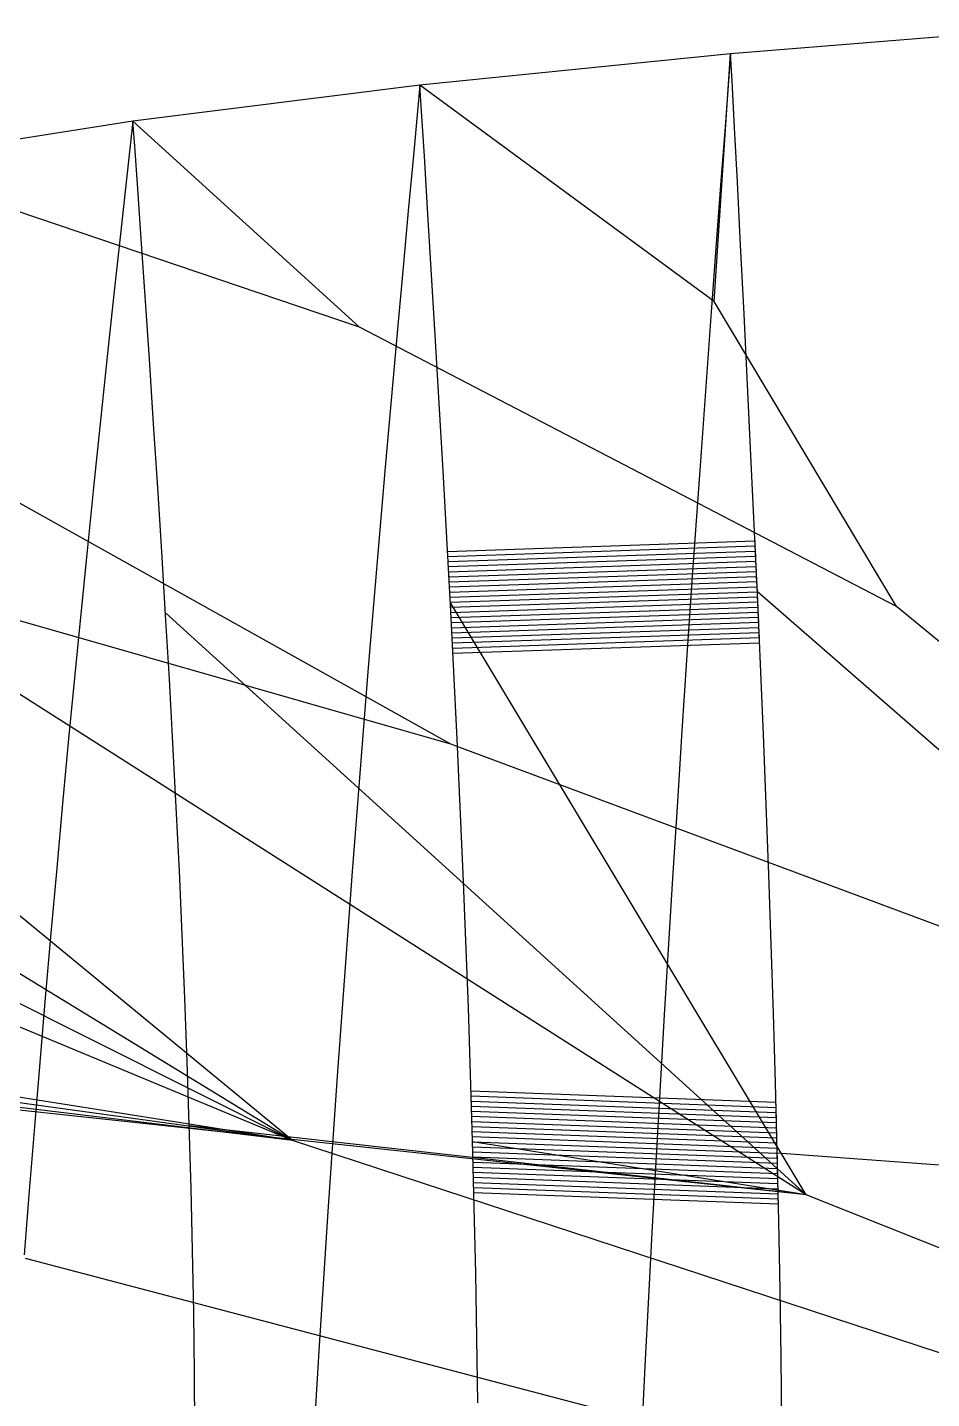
# Model space of a CAD drawing. Extents: x -442 to 442, y 0 to 303.
# Drawn here: x -314.7 to -208.1, y 135.2 to 297 of the extents above; entities that cross this region are included whole.
import ezdxf

# ---------------------------------------------------------------- set-up
doc = ezdxf.new("R2010")
doc.units = 0

msp = doc.modelspace()

# ---------------------------------------------------------------- linework, layer by layer
at = {"layer": 'default', "color": 5, "linetype": 'CONTINUOUS'}
for p, q in [((-192.782, 297.031, 30.818), (-231.772, 293.93, 45.097)), ((-231.772, 293.93, 45.097), (-268.431, 290.228, 62.025)), ((-231.772, 293.93, 45.097), (-232.019, 290.734, 44.479)), ((-268.431, 290.228, 62.025), (-302.3, 285.956, 81.31)), ((-268.431, 290.228, 62.025), (-268.72, 287.16, 61.445)), ((-232.019, 290.734, 44.479), (-232.435, 285.289, 43.436)), ((-268.72, 287.16, 61.445), (-269.208, 281.931, 60.467)), ((-302.3, 285.956, 81.31), (-333.052, 281.131, 102.316)), ((-302.3, 285.956, 81.31), (-302.625, 283.042, 80.775)), ((-232.435, 285.289, 43.436), (-232.92, 278.906, 42.221)), ((-302.625, 283.042, 80.775), (-303.173, 278.077, 79.872)), ((-269.208, 281.931, 60.467), (-269.777, 275.802, 59.326)), ((-232.92, 278.906, 42.221), (-233.472, 271.545, 40.837)), ((-303.173, 278.077, 79.872), (-303.811, 272.257, 78.82)), ((-269.777, 275.802, 59.326), (-270.424, 268.734, 58.028)), ((-303.811, 272.257, 78.82), (-304.538, 265.545, 77.622)), ((-233.472, 271.545, 40.837), (-234.069, 263.482, 39.339)), ((-270.424, 268.734, 58.028), (-271.125, 260.991, 56.622)), ((-304.538, 265.545, 77.622), (-305.326, 258.193, 76.324)), ((-234.069, 263.482, 39.339), (-234.676, 255.187, 37.819)), ((-271.125, 260.991, 56.622), (-271.837, 253.026, 55.194)), ((-305.326, 258.193, 76.324), (-306.125, 250.629, 75.006)), ((-234.676, 255.187, 37.819), (-235.268, 246.953, 36.335)), ((-271.837, 253.026, 55.194), (-272.531, 245.119, 53.801)), ((-306.125, 250.629, 75.006), (-306.906, 243.12, 73.719)), ((-235.268, 246.953, 36.335), (-235.845, 238.779, 34.888)), ((-272.531, 245.119, 53.801), (-273.209, 237.27, 52.441)), ((-306.906, 243.12, 73.719), (-307.668, 235.667, 72.463)), ((-235.845, 238.779, 34.888), (-236.414, 230.586, 33.463)), ((-273.209, 237.27, 52.441), (-273.877, 229.402, 51.103)), ((-307.668, 235.667, 72.463), (-308.419, 228.195, 71.226)), ((-236.414, 230.586, 33.463), (-236.973, 222.334, 32.061)), ((-308.419, 228.195, 71.226), (-309.158, 220.67, 70.008)), ((-273.877, 229.402, 51.103), (-274.534, 221.478, 49.785)), ((-236.973, 222.334, 32.061), (-237.522, 214.011, 30.684)), ((-309.158, 220.67, 70.008), (-309.885, 213.079, 68.811)), ((-274.534, 221.478, 49.785), (-275.179, 213.485, 48.491)), ((-237.522, 214.011, 30.684), (-238.062, 205.646, 29.333)), ((-309.885, 213.079, 68.811), (-310.599, 205.45, 67.635)), ((-275.179, 213.485, 48.491), (-275.813, 205.452, 47.219)), ((-238.062, 205.646, 29.333), (-238.586, 197.258, 28.017)), ((-310.599, 205.45, 67.635), (-311.294, 197.801, 66.488)), ((-275.813, 205.452, 47.219), (-276.43, 197.398, 45.981)), ((-311.294, 197.801, 66.488), (-311.974, 190.148, 65.368)), ((-276.43, 197.398, 45.981), (-277.033, 189.34, 44.771)), ((-238.586, 197.258, 28.017), (-239.099, 188.868, 26.732)), ((-311.974, 190.148, 65.368), (-312.637, 182.506, 64.275)), ((-277.033, 189.34, 44.771), (-277.621, 181.293, 43.592)), ((-239.099, 188.868, 26.732), (-239.598, 180.489, 25.481)), ((-312.637, 182.506, 64.275), (-313.286, 174.88, 63.207)), ((-277.621, 181.293, 43.592), (-278.196, 173.264, 42.44)), ((-239.598, 180.489, 25.481), (-240.087, 172.128, 24.257)), ((-313.286, 174.88, 63.207), (-313.916, 167.277, 62.168)), ((-278.196, 173.264, 42.44), (-278.754, 165.258, 41.321)), ((-240.087, 172.128, 24.257), (-240.56, 163.792, 23.07)), ((-313.916, 167.277, 62.168), (-314.527, 159.703, 61.161)), ((-278.754, 165.258, 41.321), (-279.295, 157.284, 40.235)), ((-240.56, 163.792, 23.07), (-241.019, 155.489, 21.919)), ((-314.527, 159.703, 61.161), (-315.117, 152.164, 60.188)), ((-279.295, 157.284, 40.235), (-279.817, 149.347, 39.188)), ((-241.019, 155.489, 21.919), (-241.462, 147.224, 20.809)), ((-279.817, 149.347, 39.188), (-280.318, 141.457, 38.183)), ((-241.462, 147.224, 20.809), (-241.887, 139.009, 19.746)), ((-280.318, 141.457, 38.183), (-280.795, 133.638, 37.227)), ((-241.887, 139.009, 19.746), (-242.29, 130.868, 18.734))]:
    msp.add_line(p, q, dxfattribs=at)
at = {"layer": 'default', "color": 30, "linetype": 'CONTINUOUS'}
for p, q in [((-233.711, 264.666, 136.805), (-231.772, 293.93, 45.097)), ((-233.711, 264.666, 136.805), (-268.431, 290.228, 62.025)), ((-275.574, 261.649, 153.375), (-302.3, 285.956, 81.31)), ((-275.574, 261.649, 153.375), (-333.052, 281.131, 102.316)), ((-212.202, 228.693, 246.04), (-233.711, 264.666, 136.805)), ((-212.202, 228.693, 246.04), (-275.574, 261.649, 153.375)), ((-264.777, 212.451, 304.856), (-324.886, 246.016, 210.255)), ((-264.777, 212.451, 304.856), (-356.362, 238.586, 236.899)), ((-132.746, 163.168, 438.179), (-212.202, 228.693, 246.04)), ((-132.746, 163.168, 438.179), (-264.777, 212.451, 304.856))]:
    msp.add_line(p, q, dxfattribs=at)
at = {"layer": 'default', "color": 3, "linetype": 'CONTINUOUS'}
for p, q in [((-231.601, 290.704, 45.527), (-231.772, 293.93, 45.097)), ((-268.237, 287.128, 62.415), (-268.431, 290.228, 62.025)), ((-231.312, 285.206, 46.251), (-231.601, 290.704, 45.527)), ((-267.909, 281.844, 63.073), (-268.237, 287.128, 62.415)), ((-302.09, 283.008, 81.655), (-302.3, 285.956, 81.31)), ((-230.976, 278.759, 47.093), (-231.312, 285.206, 46.251)), ((-301.737, 277.984, 82.238), (-302.09, 283.008, 81.655)), ((-267.528, 275.646, 63.837), (-267.909, 281.844, 63.073)), ((-230.596, 271.33, 48.046), (-230.976, 278.759, 47.093)), ((-301.327, 272.092, 82.914), (-301.737, 277.984, 82.238)), ((-267.097, 268.507, 64.701), (-267.528, 275.646, 63.837)), ((-300.863, 265.305, 83.679), (-301.327, 272.092, 82.914)), ((-230.186, 263.207, 49.074), (-230.596, 271.33, 48.046)), ((-266.632, 260.699, 65.633), (-267.097, 268.507, 64.701)), ((-300.363, 257.882, 84.503), (-300.863, 265.305, 83.679)), ((-229.772, 254.851, 50.111), (-230.186, 263.207, 49.074)), ((-266.164, 252.668, 66.573), (-266.632, 260.699, 65.633)), ((-299.858, 250.247, 85.334), (-300.363, 257.882, 84.503)), ((-229.372, 246.565, 51.114), (-229.772, 254.851, 50.111)), ((-265.71, 244.703, 67.482), (-266.164, 252.668, 66.573)), ((-299.371, 242.675, 86.137), (-299.858, 250.247, 85.334)), ((-228.983, 238.342, 52.088), (-229.372, 246.565, 51.114)), ((-265.271, 236.8, 68.363), (-265.71, 244.703, 67.482)), ((-298.899, 235.162, 86.915), (-299.371, 242.675, 86.137)), ((-228.607, 230.122, 53.031), (-228.983, 238.342, 52.088)), ((-264.846, 228.9, 69.216), (-265.271, 236.8, 68.363)), ((-298.442, 227.652, 87.667), (-298.899, 235.162, 86.915)), ((-228.243, 221.867, 53.942), (-228.607, 230.122, 53.031)), ((-264.435, 220.966, 70.04), (-264.846, 228.9, 69.216)), ((-298.002, 220.11, 88.394), (-298.442, 227.652, 87.667)), ((-227.897, 213.587, 54.81), (-228.243, 221.867, 53.942)), ((-297.583, 212.545, 89.083), (-298.002, 220.11, 88.394)), ((-264.044, 213.008, 70.824), (-264.435, 220.966, 70.04)), ((-297.189, 204.986, 89.733), (-297.583, 212.545, 89.083)), ((-263.675, 205.057, 71.565), (-264.044, 213.008, 70.824)), ((-227.569, 205.313, 55.632), (-227.897, 213.587, 54.81)), ((-296.822, 197.448, 90.337), (-297.189, 204.986, 89.733)), ((-263.331, 197.127, 72.254), (-263.675, 205.057, 71.565)), ((-227.264, 197.062, 56.398), (-227.569, 205.313, 55.632)), ((-296.485, 189.936, 90.893), (-296.822, 197.448, 90.337)), ((-263.013, 189.224, 72.891), (-263.331, 197.127, 72.254)), ((-226.981, 188.838, 57.108), (-227.264, 197.062, 56.398)), ((-296.177, 182.444, 91.4), (-296.485, 189.936, 90.893)), ((-262.723, 181.342, 73.474), (-263.013, 189.224, 72.891)), ((-226.721, 180.637, 57.758), (-226.981, 188.838, 57.108)), ((-295.901, 174.961, 91.856), (-296.177, 182.444, 91.4)), ((-262.461, 173.47, 73.999), (-262.723, 181.342, 73.474)), ((-226.486, 172.445, 58.348), (-226.721, 180.637, 57.758)), ((-295.657, 167.489, 92.258), (-295.901, 174.961, 91.856)), ((-262.228, 165.608, 74.466), (-262.461, 173.47, 73.999)), ((-226.276, 164.265, 58.873), (-226.486, 172.445, 58.348)), ((-295.445, 160.051, 92.606), (-295.657, 167.489, 92.258)), ((-262.025, 157.782, 74.874), (-262.228, 165.608, 74.466)), ((-226.092, 156.12, 59.335), (-226.276, 164.265, 58.873)), ((-295.27, 152.669, 92.895), (-295.445, 160.051, 92.606)), ((-261.855, 150.015, 75.216), (-262.025, 157.782, 74.874)), ((-225.936, 148.037, 59.725), (-226.092, 156.12, 59.335)), ((-295.133, 145.363, 93.122), (-295.27, 152.669, 92.895)), ((-261.718, 142.328, 75.489), (-261.855, 150.015, 75.216)), ((-225.81, 140.037, 60.041), (-225.936, 148.037, 59.725)), ((-295.035, 138.127, 93.283), (-295.133, 145.363, 93.122)), ((-261.618, 134.713, 75.69), (-261.718, 142.328, 75.489)), ((-225.715, 132.113, 60.279), (-225.81, 140.037, 60.041)), ((-294.984, 130.926, 93.367), (-295.035, 138.127, 93.283))]:
    msp.add_line(p, q, dxfattribs=at)
at = {"layer": 'default', "color": 2, "linetype": 'CONTINUOUS'}
for p, q in [((-265.185, 235.194, 68.537), (-228.896, 236.426, 52.308)), ((-228.868, 235.825, 52.377), (-228.896, 236.426, 52.308)), ((-265.152, 234.594, 68.601), (-228.868, 235.825, 52.377)), ((-265.12, 233.993, 68.666), (-228.841, 235.225, 52.445)), ((-228.841, 235.225, 52.445), (-228.868, 235.825, 52.377)), ((-228.813, 234.624, 52.514), (-228.841, 235.225, 52.445)), ((-265.152, 234.594, 68.601), (-265.185, 234.594, 68.537)), ((-265.12, 233.993, 68.666), (-265.152, 233.993, 68.601)), ((-265.088, 233.392, 68.731), (-265.12, 233.392, 68.666)), ((-265.088, 233.392, 68.731), (-228.813, 234.624, 52.514)), ((-265.055, 232.791, 68.796), (-228.786, 234.024, 52.583)), ((-265.023, 232.191, 68.861), (-228.758, 233.423, 52.652)), ((-228.786, 234.024, 52.583), (-228.813, 234.624, 52.514)), ((-228.758, 233.423, 52.652), (-228.786, 234.024, 52.583)), ((-228.731, 232.823, 52.721), (-228.758, 233.423, 52.652)), ((-265.055, 232.791, 68.796), (-265.088, 232.791, 68.731)), ((-265.023, 232.191, 68.861), (-265.055, 232.191, 68.796)), ((-264.991, 231.59, 68.926), (-265.023, 231.59, 68.861)), ((-264.991, 231.59, 68.926), (-228.731, 232.823, 52.721)), ((-264.958, 230.989, 68.991), (-228.703, 232.222, 52.79)), ((-264.926, 230.388, 69.055), (-228.676, 231.622, 52.859)), ((-228.703, 232.222, 52.79), (-228.731, 232.823, 52.721)), ((-228.676, 231.622, 52.859), (-228.703, 232.222, 52.79)), ((-228.648, 231.021, 52.928), (-228.676, 231.622, 52.859)), ((-264.958, 230.989, 68.991), (-264.991, 230.989, 68.926)), ((-264.926, 230.388, 69.055), (-264.958, 230.388, 68.991)), ((-264.893, 229.788, 69.12), (-228.648, 231.021, 52.928)), ((-264.861, 229.187, 69.185), (-228.621, 230.421, 52.996)), ((-264.829, 228.586, 69.249), (-228.594, 229.82, 53.064)), ((-228.621, 230.421, 52.996), (-228.648, 231.021, 52.928)), ((-228.594, 229.82, 53.064), (-228.621, 230.421, 52.996)), ((-228.567, 229.219, 53.13), (-228.594, 229.82, 53.064)), ((-264.893, 229.788, 69.12), (-264.926, 229.788, 69.055)), ((-264.861, 229.187, 69.185), (-264.893, 229.187, 69.12)), ((-264.829, 228.586, 69.249), (-264.861, 228.586, 69.185)), ((-264.798, 227.985, 69.311), (-228.567, 229.219, 53.13)), ((-264.767, 227.385, 69.374), (-228.541, 228.619, 53.197)), ((-228.541, 228.619, 53.197), (-228.567, 229.219, 53.13)), ((-228.514, 228.018, 53.263), (-228.541, 228.619, 53.197)), ((-264.798, 227.985, 69.311), (-264.829, 227.985, 69.249)), ((-264.767, 227.385, 69.374), (-264.798, 227.385, 69.311)), ((-264.736, 226.784, 69.436), (-264.767, 226.784, 69.374)), ((-264.736, 226.784, 69.436), (-228.514, 228.018, 53.263)), ((-264.705, 226.183, 69.498), (-228.488, 227.418, 53.329)), ((-264.674, 225.583, 69.561), (-228.462, 226.817, 53.396)), ((-228.488, 227.418, 53.329), (-228.514, 228.018, 53.263)), ((-228.462, 226.817, 53.396), (-228.488, 227.418, 53.329)), ((-228.435, 226.217, 53.462), (-228.462, 226.817, 53.396)), ((-264.705, 226.183, 69.498), (-264.736, 226.183, 69.436)), ((-264.674, 225.583, 69.561), (-264.705, 225.583, 69.498)), ((-264.643, 224.982, 69.623), (-264.674, 224.982, 69.561)), ((-264.643, 224.982, 69.623), (-228.435, 226.217, 53.462)), ((-264.612, 224.381, 69.686), (-228.409, 225.616, 53.528)), ((-264.581, 223.78, 69.748), (-228.382, 225.016, 53.595)), ((-228.409, 225.616, 53.528), (-228.435, 226.217, 53.462)), ((-228.382, 225.016, 53.595), (-228.409, 225.616, 53.528)), ((-228.356, 224.415, 53.661), (-228.382, 225.016, 53.595)), ((-264.612, 224.381, 69.686), (-264.643, 224.381, 69.623)), ((-264.581, 223.78, 69.748), (-264.612, 223.78, 69.686)), ((-264.549, 223.18, 69.81), (-228.356, 224.415, 53.661)), ((-264.549, 223.18, 69.81), (-264.581, 223.18, 69.748)), ((-262.403, 171.52, 74.115), (-226.428, 170.171, 58.494)), ((-262.385, 170.919, 74.151), (-262.403, 170.919, 74.115)), ((-262.385, 170.919, 74.151), (-226.412, 169.571, 58.532)), ((-262.368, 170.319, 74.186), (-262.385, 170.319, 74.151)), ((-262.368, 170.319, 74.186), (-226.397, 168.97, 58.571)), ((-226.412, 169.571, 58.532), (-226.428, 170.171, 58.494)), ((-262.35, 169.719, 74.222), (-262.368, 169.719, 74.186)), ((-262.35, 169.719, 74.222), (-226.381, 168.37, 58.61)), ((-262.332, 169.118, 74.258), (-262.35, 169.118, 74.222)), ((-262.332, 169.118, 74.258), (-226.366, 167.77, 58.648)), ((-262.314, 168.518, 74.293), (-262.332, 168.518, 74.258)), ((-262.314, 168.518, 74.293), (-226.351, 167.169, 58.687)), ((-226.397, 168.97, 58.571), (-226.412, 169.571, 58.532)), ((-226.381, 168.37, 58.61), (-226.397, 168.97, 58.571)), ((-226.366, 167.77, 58.648), (-226.381, 168.37, 58.61)), ((-262.297, 167.917, 74.329), (-262.314, 167.917, 74.293)), ((-262.297, 167.917, 74.329), (-226.335, 166.569, 58.725)), ((-262.279, 167.317, 74.365), (-262.297, 167.317, 74.329)), ((-262.279, 167.317, 74.365), (-226.32, 165.969, 58.764)), ((-262.261, 166.716, 74.4), (-262.279, 166.716, 74.365)), ((-262.261, 166.716, 74.4), (-226.305, 165.369, 58.802)), ((-226.351, 167.169, 58.687), (-226.366, 167.77, 58.648)), ((-226.335, 166.569, 58.725), (-226.351, 167.169, 58.687)), ((-262.243, 166.116, 74.436), (-262.261, 166.116, 74.4)), ((-262.243, 166.116, 74.436), (-226.289, 164.768, 58.841)), ((-262.226, 165.516, 74.471), (-262.243, 165.516, 74.436)), ((-262.226, 165.516, 74.471), (-226.274, 164.168, 58.879)), ((-226.32, 165.969, 58.764), (-226.335, 166.569, 58.725)), ((-226.305, 165.369, 58.802), (-226.32, 165.969, 58.764)), ((-226.289, 164.768, 58.841), (-226.305, 165.369, 58.802)), ((-262.21, 164.915, 74.502), (-262.226, 164.915, 74.471)), ((-262.21, 164.915, 74.502), (-226.26, 163.568, 58.913)), ((-262.195, 164.315, 74.533), (-262.21, 164.315, 74.502)), ((-262.195, 164.315, 74.533), (-226.247, 162.967, 58.947)), ((-262.179, 163.714, 74.565), (-262.195, 163.714, 74.533)), ((-262.179, 163.714, 74.565), (-226.233, 162.367, 58.981)), ((-226.274, 164.168, 58.879), (-226.289, 164.768, 58.841)), ((-226.26, 163.568, 58.913), (-226.274, 164.168, 58.879)), ((-226.247, 162.967, 58.947), (-226.26, 163.568, 58.913)), ((-262.163, 163.114, 74.596), (-262.179, 163.114, 74.565)), ((-262.163, 163.114, 74.596), (-226.22, 161.767, 59.015)), ((-262.148, 162.514, 74.627), (-262.163, 162.514, 74.596)), ((-262.148, 162.514, 74.627), (-226.206, 161.167, 59.049)), ((-262.132, 161.913, 74.659), (-262.148, 161.913, 74.627)), ((-262.132, 161.913, 74.659), (-226.193, 160.566, 59.083)), ((-226.233, 162.367, 58.981), (-226.247, 162.967, 58.947)), ((-226.22, 161.767, 59.015), (-226.233, 162.367, 58.981)), ((-262.117, 161.313, 74.69), (-262.132, 161.313, 74.659)), ((-262.117, 161.313, 74.69), (-226.179, 159.966, 59.117)), ((-262.101, 160.713, 74.721), (-262.117, 160.713, 74.69)), ((-262.101, 160.713, 74.721), (-226.165, 159.366, 59.151)), ((-226.206, 161.167, 59.049), (-226.22, 161.767, 59.015)), ((-226.193, 160.566, 59.083), (-226.206, 161.167, 59.049)), ((-226.179, 159.966, 59.117), (-226.193, 160.566, 59.083)), ((-262.085, 160.112, 74.752), (-262.101, 160.112, 74.721)), ((-262.085, 160.112, 74.752), (-226.152, 158.765, 59.185)), ((-262.07, 159.512, 74.784), (-262.085, 159.512, 74.752)), ((-262.07, 159.512, 74.784), (-226.138, 158.165, 59.219)), ((-226.165, 159.366, 59.151), (-226.179, 159.966, 59.117)), ((-226.152, 158.765, 59.185), (-226.165, 159.366, 59.151)), ((-226.138, 158.165, 59.219), (-226.152, 158.765, 59.185))]:
    msp.add_line(p, q, dxfattribs=at)
at = {"layer": 'default', "color": 8, "linetype": 'CONTINUOUS'}
for p, q in [((-145.635, 158.12, 214.049), (-228.621, 230.421, 52.996)), ((-222.861, 159.238, 249.395), (-264.861, 229.187, 69.185)), ((-222.861, 159.238, 249.395), (-329.146, 226.91, 107.736)), ((-222.861, 159.238, 249.395), (-298.459, 227.925, 87.64)), ((-283.485, 165.657, 300.719), (-380.614, 224.999, 150.209)), ((-283.485, 165.657, 300.719), (-356.72, 225.96, 128.801)), ((-283.485, 165.657, 300.719), (-399.891, 224.035, 172.4)), ((-283.485, 165.657, 300.719), (-414.723, 220.246, 194.671)), ((-283.485, 165.657, 300.719), (-397.694, 183.716, 173.994)), ((-283.485, 165.657, 300.719), (-378.137, 178.686, 152.567)), ((-283.485, 165.657, 300.719), (-354.06, 174.191, 131.959)), ((-222.861, 159.238, 249.395), (-326.337, 170.369, 111.634)), ((-222.861, 159.238, 249.395), (-295.654, 167.401, 92.262)), ((-33.693, 83.712, 669.633), (-283.485, 165.657, 300.719)), ((-222.861, 159.238, 249.395), (-262.226, 165.516, 74.471)), ((-145.635, 158.12, 214.049), (-226.274, 164.168, 58.879)), ((-33.693, 83.712, 669.633), (-222.861, 159.238, 249.395)), ((-35.344, 78.234, 669.552), (-314.97, 151.738, 364.912))]:
    msp.add_line(p, q, dxfattribs=at)

doc.saveas('drawing.dxf')
